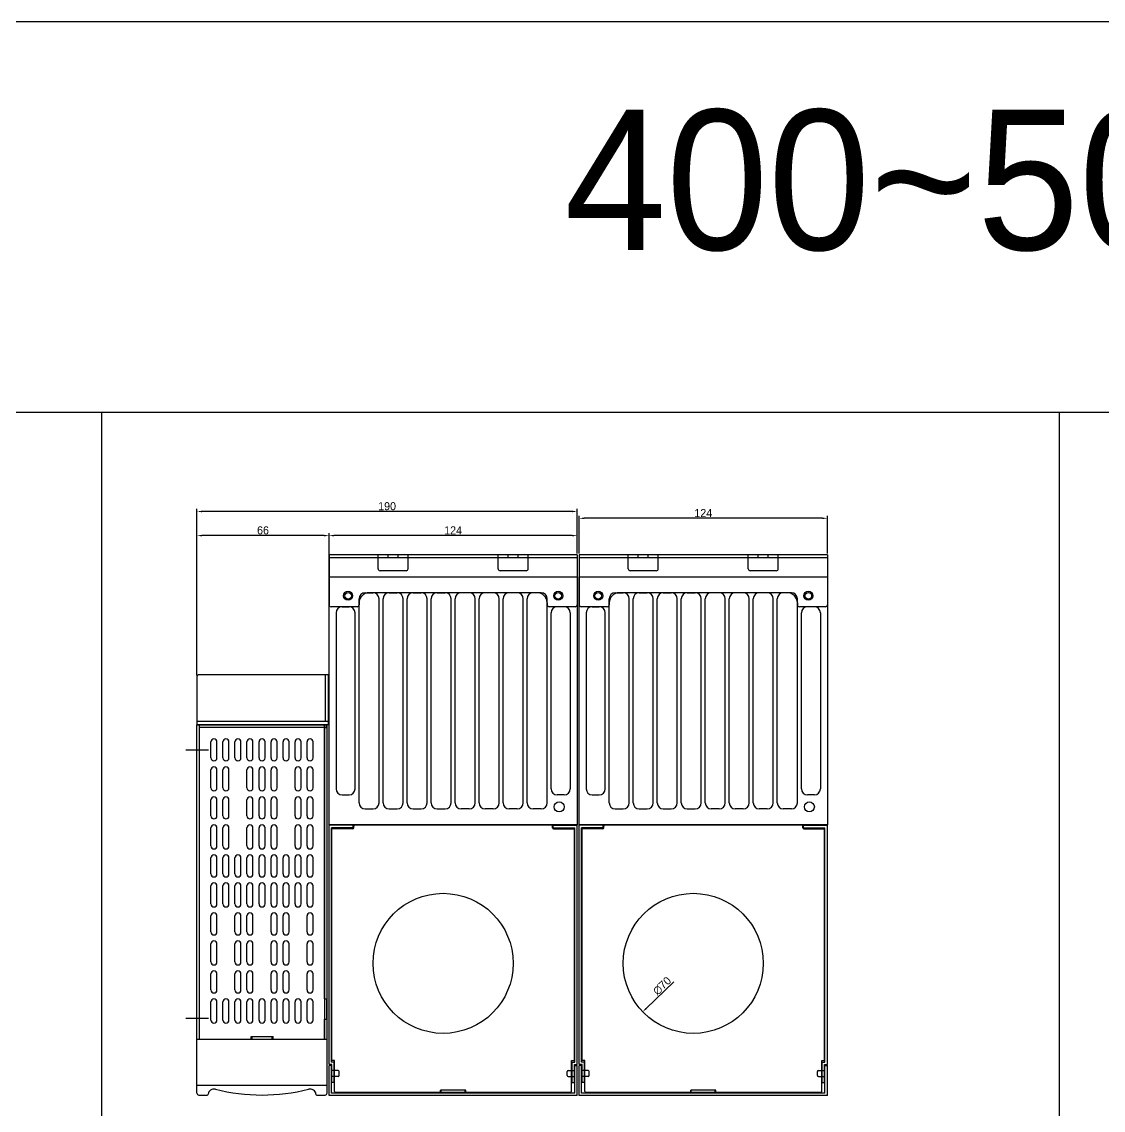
# Model space of a CAD drawing. Header units: millimetres. Extents: x 18670 to 20876, y -1616 to -172.
# Drawn here: x 19244 to 19784, y -716 to -172 of the extents above; entities that cross this region are included whole.
import ezdxf

# ---------------------------------------------------------------- set-up
doc = ezdxf.new("R2010")
doc.units = ezdxf.units.MM
for name, color, linetype in [('CASE', 7, 'Continuous'), ('CASE BRACKET', 7, 'Continuous'), ('CASE COVER', 7, 'Continuous'), ('PCB BASE', 7, 'Continuous'), ('PCB BODY', 7, 'Continuous'), ('방열판', 7, 'Continuous')]:
    doc.layers.add(name, color=color, linetype=linetype)
doc.dimstyles.new('ISO-25', dxfattribs={"dimtxt": 4, "dimasz": 2.5, "dimexe": 1.25, "dimexo": 0.625, "dimtad": 1, "dimtxsty": 'Standard', "dimcen": 2.5, "dimclrd": 6, "dimclre": 6, "dimclrt": 1, "dimadec": 0, "dimazin": 0, "dimtfac": 1, "dimtmove": 0, "dimatfit": 3, "dimfxl": 1, "dimarcsym": 0})
doc.dimstyles.get("Standard").update_dxf_attribs({"dimtxt": 4, "dimasz": 2, "dimexe": 0.4, "dimexo": 0.9, "dimgap": 0.9, "dimtad": 1, "dimdsep": 46, "dimtxsty": 'Standard', "dimcen": 0.09, "dimclrd": 6, "dimclre": 6, "dimclrt": 4, "dimadec": 0, "dimazin": 2, "dimtfac": 1, "dimtofl": 0, "dimtmove": 0, "dimatfit": 3, "dimfxl": 1, "dimtolj": 1, "dimtzin": 0, "dimarcsym": 0})

# ---------------------------------------------------------------- blocks, each defined once
blk = doc.blocks.new('*D802')
at = {"color": 6, "lineweight": -2, "transparency": 16777216}
for p, q in [((19331.17, -499.07), (19331.17, -415.83)), ((19518.67, -417.08), (19333.67, -417.08)), ((19521.17, -438.07), (19521.17, -415.83))]:
    blk.add_line(p, q, dxfattribs=at)
at = {"color": 6, "transparency": 16777216}
for points in [[(19333.67, -416.67), (19333.67, -417.5), (19331.17, -417.08)], [(19518.67, -416.67), (19518.67, -417.5), (19521.17, -417.08)]]:
    blk.add_solid(points, dxfattribs=at)
at = {"layer": 'Defpoints', "color": 0, "transparency": 16777216}
for p in [(19331.17, -417.08), (19521.17, -438.7), (19331.17, -499.7)]:
    blk.add_point(p, dxfattribs=at)
at = {"color": 1, "transparency": 16777216, "insert": (19426.17, -414.46), "char_height": 4, "attachment_point": 5}
blk.add_mtext('190', dxfattribs=at)
blk = doc.blocks.new('*D803')
at = {"color": 6, "lineweight": -2, "transparency": 16777216}
for p, q in [((19397.17, -453.47), (19397.17, -427.89)), ((19518.67, -429.14), (19399.67, -429.14)), ((19521.17, -438.07), (19521.17, -427.89))]:
    blk.add_line(p, q, dxfattribs=at)
at = {"color": 6, "transparency": 16777216}
for points in [[(19399.67, -428.73), (19399.67, -429.56), (19397.17, -429.14)], [(19518.67, -428.73), (19518.67, -429.56), (19521.17, -429.14)]]:
    blk.add_solid(points, dxfattribs=at)
at = {"layer": 'Defpoints', "color": 0, "transparency": 16777216}
for p in [(19397.17, -429.14), (19521.17, -438.7), (19397.17, -454.1)]:
    blk.add_point(p, dxfattribs=at)
at = {"color": 1, "transparency": 16777216, "insert": (19459.17, -426.52), "char_height": 4, "attachment_point": 5}
blk.add_mtext('124', dxfattribs=at)
blk = doc.blocks.new('*D807')
at = {"color": 6, "lineweight": -2, "transparency": 16777216}
for p, q in [((19331.17, -499.07), (19331.17, -427.89)), ((19394.67, -429.14), (19333.67, -429.14)), ((19397.17, -438.07), (19397.17, -427.89))]:
    blk.add_line(p, q, dxfattribs=at)
at = {"color": 6, "transparency": 16777216}
for points in [[(19333.67, -428.73), (19333.67, -429.56), (19331.17, -429.14)], [(19394.67, -428.73), (19394.67, -429.56), (19397.17, -429.14)]]:
    blk.add_solid(points, dxfattribs=at)
at = {"layer": 'Defpoints', "color": 0, "transparency": 16777216}
for p in [(19331.17, -429.14), (19397.17, -438.7), (19331.17, -499.7)]:
    blk.add_point(p, dxfattribs=at)
at = {"color": 1, "transparency": 16777216, "insert": (19364.17, -426.52), "char_height": 4, "attachment_point": 5}
blk.add_mtext('66', dxfattribs=at)
blk = doc.blocks.new('*D809')
at = {"color": 6, "lineweight": -2, "transparency": 16777216}
for p, q in [((19522.17, -438.07), (19522.17, -419.23)), ((19643.67, -420.48), (19524.67, -420.48)), ((19646.17, -438.07), (19646.17, -419.23))]:
    blk.add_line(p, q, dxfattribs=at)
at = {"color": 6, "transparency": 16777216}
for points in [[(19524.67, -420.07), (19524.67, -420.9), (19522.17, -420.48)], [(19643.67, -420.07), (19643.67, -420.9), (19646.17, -420.48)]]:
    blk.add_solid(points, dxfattribs=at)
at = {"layer": 'Defpoints', "color": 0, "transparency": 16777216}
for p in [(19522.17, -420.48), (19522.17, -438.7), (19646.17, -438.7)]:
    blk.add_point(p, dxfattribs=at)
at = {"color": 1, "transparency": 16777216, "insert": (19584.17, -417.86), "char_height": 4, "attachment_point": 5}
blk.add_mtext('124', dxfattribs=at)
blk = doc.blocks.new('*D814')
at = {"color": 6, "lineweight": -2, "transparency": 16777216}
blk.add_line((19569.47, -652.18), (19555.69, -665.37), dxfattribs=at)
at = {"color": 6, "transparency": 16777216}
blk.add_solid([(19555.4, -665.07), (19555.98, -665.67), (19553.88, -667.09)], dxfattribs=at)
at = {"layer": 'Defpoints', "color": 0, "transparency": 16777216}
for p in [(19604.46, -618.7), (19553.88, -667.09)]:
    blk.add_point(p, dxfattribs=at)
at = {"color": 1, "transparency": 16777216, "insert": (19563.59, -654.17), "char_height": 4, "attachment_point": 5, "rotation": 43.7351}
blk.add_mtext('∅70', dxfattribs=at)

msp = doc.modelspace()

# ---------------------------------------------------------------- linework, layer by layer
for p, q in [((20876.286, -172.361), (18669.776, -172.361)), ((20876.286, -367.636), (18669.776, -367.636)), ((19283.406, -367.636), (19283.406, -1615.542)), ((19761.96, -367.636), (19761.96, -1615.542))]:
    msp.add_line(p, q)
at = {"layer": 'CASE'}
for p, q in [((19331.173, -680.699), (19331.173, -523.699)), ((19331.173, -523.699), (19396.173, -523.699)), ((19332.373, -680.699), (19332.373, -523.699)), ((19332.373, -524.899), (19396.073, -524.899)), ((19394.873, -660.699), (19394.873, -523.699)), ((19394.973, -523.699), (19394.973, -660.699)), ((19394.973, -524.999), (19396.173, -524.999)), ((19396.073, -524.899), (19396.073, -523.699)), ((19396.173, -680.699), (19396.173, -523.699)), ((19338.17, -540.2), (19338.17, -532.2)), ((19341.17, -540.2), (19341.17, -532.2)), ((19344.17, -540.2), (19344.17, -532.2)), ((19347.17, -540.2), (19347.17, -532.2)), ((19350.17, -540.2), (19350.17, -532.2)), ((19353.17, -540.2), (19353.17, -532.2)), ((19356.17, -540.2), (19356.17, -532.2)), ((19359.17, -540.2), (19359.17, -532.2)), ((19362.17, -540.2), (19362.17, -532.2)), ((19365.17, -540.2), (19365.17, -532.2)), ((19368.17, -540.2), (19368.17, -532.2)), ((19371.17, -540.2), (19371.17, -532.2)), ((19374.17, -540.2), (19374.17, -532.2)), ((19377.17, -540.2), (19377.17, -532.2)), ((19380.17, -540.2), (19380.17, -532.2)), ((19383.17, -540.2), (19383.17, -532.2)), ((19386.17, -540.2), (19386.17, -532.2)), ((19389.17, -540.2), (19389.17, -532.2)), ((19325.667, -536.199), (19336.92, -536.199)), ((19338.17, -555.2), (19338.17, -546.2)), ((19341.17, -555.2), (19341.17, -546.2)), ((19344.17, -555.2), (19344.17, -546.2)), ((19347.17, -555.2), (19347.17, -546.2)), ((19356.17, -555.2), (19356.17, -546.2)), ((19359.17, -555.2), (19359.17, -546.2)), ((19362.17, -555.2), (19362.17, -546.2)), ((19365.17, -555.2), (19365.17, -546.2)), ((19368.17, -555.2), (19368.17, -546.2)), ((19371.17, -555.2), (19371.17, -546.2)), ((19380.17, -555.2), (19380.17, -546.2)), ((19383.17, -555.2), (19383.17, -546.2)), ((19386.17, -555.2), (19386.17, -546.2)), ((19389.17, -555.2), (19389.17, -546.2)), ((19338.17, -569.2), (19338.17, -561.2)), ((19341.17, -569.2), (19341.17, -561.2)), ((19344.17, -569.2), (19344.17, -561.2)), ((19347.17, -569.2), (19347.17, -561.2)), ((19356.17, -569.2), (19356.17, -561.2)), ((19359.17, -569.2), (19359.17, -561.2)), ((19362.17, -569.2), (19362.17, -561.2)), ((19365.17, -569.2), (19365.17, -561.2)), ((19368.17, -569.2), (19368.17, -561.2)), ((19371.17, -569.2), (19371.17, -561.2)), ((19380.17, -569.2), (19380.17, -561.2)), ((19383.17, -569.2), (19383.17, -561.2)), ((19386.17, -569.2), (19386.17, -561.2)), ((19389.17, -569.2), (19389.17, -561.2)), ((19338.17, -584.2), (19338.17, -575.2)), ((19341.17, -584.2), (19341.17, -575.2)), ((19344.17, -584.2), (19344.17, -575.2)), ((19347.17, -584.2), (19347.17, -575.2)), ((19356.17, -584.2), (19356.17, -575.2)), ((19359.17, -584.2), (19359.17, -575.2)), ((19362.17, -584.2), (19362.17, -575.2)), ((19365.17, -584.2), (19365.17, -575.2)), ((19368.17, -584.2), (19368.17, -575.2)), ((19371.17, -584.2), (19371.17, -575.2)), ((19380.17, -584.2), (19380.17, -575.2)), ((19383.17, -584.2), (19383.17, -575.2)), ((19386.17, -584.2), (19386.17, -575.2)), ((19389.17, -584.2), (19389.17, -575.2)), ((19409.173, -573.899), (19397.173, -573.899)), ((19397.173, -693.399), (19397.173, -573.899)), ((19409.173, -575.099), (19398.373, -575.099)), ((19398.373, -692.199), (19398.373, -575.099)), ((19408.973, -575.599), (19398.573, -575.599)), ((19398.573, -691.399), (19398.573, -575.599)), ((19409.173, -575.099), (19409.173, -573.899)), ((19409.473, -575.099), (19409.473, -574.399)), ((19508.373, -573.899), (19409.973, -573.899)), ((19508.873, -575.099), (19508.873, -574.399)), ((19509.173, -573.899), (19521.173, -573.899)), ((19509.173, -575.099), (19509.173, -573.899)), ((19509.173, -575.099), (19519.973, -575.099)), ((19509.373, -575.599), (19519.773, -575.599)), ((19519.773, -691.399), (19519.773, -575.599)), ((19519.973, -692.199), (19519.973, -575.099)), ((19521.173, -693.399), (19521.173, -573.899)), ((19534.173, -573.899), (19522.173, -573.899)), ((19522.173, -693.399), (19522.173, -573.899)), ((19534.173, -575.099), (19523.373, -575.099)), ((19523.373, -692.199), (19523.373, -575.099)), ((19533.973, -575.599), (19523.573, -575.599)), ((19523.573, -691.399), (19523.573, -575.599)), ((19534.173, -575.099), (19534.173, -573.899)), ((19534.473, -575.099), (19534.473, -574.399)), ((19633.373, -573.899), (19534.973, -573.899)), ((19633.873, -575.099), (19633.873, -574.399)), ((19634.173, -573.899), (19646.173, -573.899)), ((19634.173, -575.099), (19634.173, -573.899)), ((19634.173, -575.099), (19644.973, -575.099)), ((19634.373, -575.599), (19644.773, -575.599)), ((19644.773, -691.399), (19644.773, -575.599)), ((19644.973, -692.199), (19644.973, -575.099)), ((19646.173, -693.399), (19646.173, -573.899)), ((19338.17, -598.2), (19338.17, -590.2)), ((19341.17, -598.2), (19341.17, -590.2)), ((19344.17, -598.2), (19344.17, -590.2)), ((19347.17, -598.2), (19347.17, -590.2)), ((19350.17, -598.2), (19350.17, -590.2)), ((19353.17, -598.2), (19353.17, -590.2)), ((19356.17, -598.2), (19356.17, -590.2)), ((19359.17, -598.2), (19359.17, -590.2)), ((19362.17, -598.2), (19362.17, -590.2)), ((19365.17, -598.2), (19365.17, -590.2)), ((19368.17, -598.2), (19368.17, -590.2)), ((19371.17, -598.2), (19371.17, -590.2)), ((19374.17, -598.2), (19374.17, -590.2)), ((19377.17, -598.2), (19377.17, -590.2)), ((19380.17, -598.2), (19380.17, -590.2)), ((19383.17, -598.2), (19383.17, -590.2)), ((19386.17, -598.2), (19386.17, -590.2)), ((19389.17, -598.2), (19389.17, -590.2)), ((19338.17, -613.2), (19338.17, -604.2)), ((19341.17, -613.2), (19341.17, -604.2)), ((19344.17, -613.2), (19344.17, -604.2)), ((19347.17, -613.2), (19347.17, -604.2)), ((19350.17, -613.2), (19350.17, -604.2)), ((19353.17, -613.2), (19353.17, -604.2)), ((19356.17, -613.2), (19356.17, -604.2)), ((19359.17, -613.2), (19359.17, -604.2)), ((19362.17, -613.2), (19362.17, -604.2)), ((19365.17, -613.2), (19365.17, -604.2)), ((19368.17, -613.2), (19368.17, -604.2)), ((19371.17, -613.2), (19371.17, -604.2)), ((19374.17, -613.2), (19374.17, -604.2)), ((19377.17, -613.2), (19377.17, -604.2)), ((19380.17, -613.2), (19380.17, -604.2)), ((19383.17, -613.2), (19383.17, -604.2)), ((19386.17, -613.2), (19386.17, -604.2)), ((19389.17, -613.2), (19389.17, -604.2)), ((19338.17, -627.2), (19338.17, -619.2)), ((19341.17, -627.2), (19341.17, -619.2)), ((19350.17, -627.2), (19350.17, -619.2)), ((19353.17, -627.2), (19353.17, -619.2)), ((19356.17, -627.2), (19356.17, -619.2)), ((19359.17, -627.2), (19359.17, -619.2)), ((19368.17, -627.2), (19368.17, -619.2)), ((19371.17, -627.2), (19371.17, -619.2)), ((19374.17, -627.2), (19374.17, -619.2)), ((19377.17, -627.2), (19377.17, -619.2)), ((19386.17, -627.2), (19386.17, -619.2)), ((19389.17, -627.2), (19389.17, -619.2)), ((19338.17, -642.2), (19338.17, -633.2)), ((19341.17, -642.2), (19341.17, -633.2)), ((19350.17, -642.2), (19350.17, -633.2)), ((19353.17, -642.2), (19353.17, -633.2)), ((19356.17, -642.2), (19356.17, -633.2)), ((19359.17, -642.2), (19359.17, -633.2)), ((19368.17, -642.2), (19368.17, -633.2)), ((19371.17, -642.2), (19371.17, -633.2)), ((19374.17, -642.2), (19374.17, -633.2)), ((19377.17, -642.2), (19377.17, -633.2)), ((19386.17, -642.2), (19386.17, -633.2)), ((19389.17, -642.2), (19389.17, -633.2)), ((19338.17, -656.2), (19338.17, -648.2)), ((19341.17, -656.2), (19341.17, -648.2)), ((19350.17, -656.2), (19350.17, -648.2)), ((19353.17, -656.2), (19353.17, -648.2)), ((19356.17, -656.2), (19356.17, -648.2)), ((19359.17, -656.2), (19359.17, -648.2)), ((19368.17, -656.2), (19368.17, -648.2)), ((19371.17, -656.2), (19371.17, -648.2)), ((19374.17, -656.2), (19374.17, -648.2)), ((19377.17, -656.2), (19377.17, -648.2)), ((19386.17, -656.2), (19386.17, -648.2)), ((19389.17, -656.2), (19389.17, -648.2)), ((19338.17, -671.2), (19338.17, -662.2)), ((19341.17, -671.2), (19341.17, -662.2)), ((19344.17, -671.2), (19344.17, -662.2)), ((19347.17, -671.2), (19347.17, -662.2)), ((19350.17, -671.2), (19350.17, -662.2)), ((19353.17, -671.2), (19353.17, -662.2)), ((19356.17, -671.2), (19356.17, -662.2)), ((19359.17, -671.2), (19359.17, -662.2)), ((19362.17, -671.2), (19362.17, -662.2)), ((19365.17, -671.2), (19365.17, -662.2)), ((19368.17, -671.2), (19368.17, -662.2)), ((19371.17, -671.2), (19371.17, -662.2)), ((19374.17, -671.2), (19374.17, -662.2)), ((19377.17, -671.2), (19377.17, -662.2)), ((19380.17, -671.2), (19380.17, -662.2)), ((19383.17, -671.2), (19383.17, -662.2)), ((19386.17, -671.2), (19386.17, -662.2)), ((19389.17, -671.2), (19389.17, -662.2)), ((19394.873, -660.699), (19396.073, -660.699)), ((19394.973, -660.599), (19396.173, -660.599)), ((19394.973, -660.699), (19394.973, -670.699)), ((19396.073, -670.699), (19396.073, -660.699)), ((19325.667, -670.199), (19336.92, -670.199)), ((19394.873, -670.699), (19396.073, -670.699)), ((19394.873, -680.699), (19394.873, -670.699)), ((19394.973, -670.699), (19394.973, -680.699)), ((19394.973, -670.799), (19396.173, -670.799)), ((19358.173, -679.499), (19369.173, -679.499)), ((19358.173, -680.699), (19358.173, -679.499)), ((19358.673, -680.699), (19358.673, -679.499)), ((19368.673, -680.699), (19368.673, -679.499)), ((19369.173, -680.699), (19369.173, -679.499)), ((19331.173, -680.699), (19358.173, -680.699)), ((19331.173, -680.699), (19358.173, -680.699)), ((19358.673, -680.699), (19368.673, -680.699)), ((19369.173, -680.699), (19396.173, -680.699)), ((19369.173, -680.699), (19396.173, -680.699)), ((19398.573, -693.399), (19397.173, -693.399)), ((19399.773, -692.199), (19398.373, -692.199)), ((19399.973, -691.399), (19398.573, -691.399)), ((19398.573, -702.399), (19398.573, -693.399)), ((19399.773, -702.399), (19399.773, -692.199)), ((19399.973, -706.899), (19399.973, -691.399)), ((19518.373, -706.899), (19518.373, -691.399)), ((19518.373, -691.399), (19519.773, -691.399)), ((19518.573, -702.399), (19518.573, -692.199)), ((19518.573, -692.199), (19519.973, -692.199)), ((19519.773, -702.399), (19519.773, -693.399)), ((19519.773, -693.399), (19521.173, -693.399)), ((19523.573, -693.399), (19522.173, -693.399)), ((19524.773, -692.199), (19523.373, -692.199)), ((19524.973, -691.399), (19523.573, -691.399)), ((19523.573, -702.399), (19523.573, -693.399)), ((19524.773, -702.399), (19524.773, -692.199)), ((19524.973, -706.899), (19524.973, -691.399)), ((19643.373, -706.899), (19643.373, -691.399)), ((19643.373, -691.399), (19644.773, -691.399)), ((19643.573, -702.399), (19643.573, -692.199)), ((19643.573, -692.199), (19644.973, -692.199)), ((19644.773, -702.399), (19644.773, -693.399)), ((19644.773, -693.399), (19646.173, -693.399)), ((19399.773, -702.399), (19398.573, -702.399)), ((19465.473, -706.199), (19452.873, -706.199)), ((19452.873, -707.399), (19452.873, -706.199)), ((19453.173, -707.399), (19453.173, -706.199)), ((19465.173, -707.399), (19465.173, -706.199)), ((19465.473, -707.399), (19465.473, -706.199)), ((19518.573, -702.399), (19519.773, -702.399)), ((19524.773, -702.399), (19523.573, -702.399)), ((19590.473, -706.199), (19577.873, -706.199)), ((19577.873, -707.399), (19577.873, -706.199)), ((19578.173, -707.399), (19578.173, -706.199)), ((19590.173, -707.399), (19590.173, -706.199)), ((19590.473, -707.399), (19590.473, -706.199)), ((19643.573, -702.399), (19644.773, -702.399)), ((19452.873, -707.399), (19400.473, -707.399)), ((19465.173, -707.399), (19453.173, -707.399)), ((19517.873, -707.399), (19465.473, -707.399)), ((19577.873, -707.399), (19525.473, -707.399)), ((19590.173, -707.399), (19578.173, -707.399)), ((19642.873, -707.399), (19590.473, -707.399))]:
    msp.add_line(p, q, dxfattribs=at)
for centre in [(19454.173, -642.899), (19579.173, -642.899)]:
    msp.add_circle(centre, 35, dxfattribs=at)
for centre, radius, start, end in [((19339.67, -532.2), 1.5, 0, 180), ((19345.67, -532.2), 1.5, 0, 180), ((19351.67, -532.2), 1.5, 0, 180), ((19357.67, -532.2), 1.5, 0, 180), ((19363.67, -532.2), 1.5, 0, 180), ((19369.67, -532.2), 1.5, 0, 180), ((19375.67, -532.2), 1.5, 0, 180), ((19381.67, -532.2), 1.5, 0, 180), ((19387.67, -532.2), 1.5, 0, 180), ((19339.67, -540.2), 1.5, 180, 0), ((19345.67, -540.2), 1.5, 180, 0), ((19351.67, -540.2), 1.5, 180, 0), ((19357.67, -540.2), 1.5, 180, 0), ((19363.67, -540.2), 1.5, 180, 0), ((19369.67, -540.2), 1.5, 180, 0), ((19375.67, -540.2), 1.5, 180, 0), ((19381.67, -540.2), 1.5, 180, 0), ((19387.67, -540.2), 1.5, 180, 0), ((19339.67, -546.2), 1.5, 0, 180), ((19345.67, -546.2), 1.5, 0, 180), ((19357.67, -546.2), 1.5, 0, 180), ((19363.67, -546.2), 1.5, 0, 180), ((19369.67, -546.2), 1.5, 0, 180), ((19381.67, -546.2), 1.5, 0, 180), ((19387.67, -546.2), 1.5, 0, 180), ((19339.67, -555.2), 1.5, 180, 0), ((19339.67, -561.2), 1.5, 0, 180), ((19345.67, -555.2), 1.5, 180, 0), ((19345.67, -561.2), 1.5, 0, 180), ((19357.67, -555.2), 1.5, 180, 0), ((19357.67, -561.2), 1.5, 0, 180), ((19363.67, -555.2), 1.5, 180, 0), ((19363.67, -561.2), 1.5, 0, 180), ((19369.67, -555.2), 1.5, 180, 0), ((19369.67, -561.2), 1.5, 0, 180), ((19381.67, -555.2), 1.5, 180, 0), ((19381.67, -561.2), 1.5, 0, 180), ((19387.67, -555.2), 1.5, 180, 0), ((19387.67, -561.2), 1.5, 0, 180), ((19339.67, -569.2), 1.5, 180, 0), ((19345.67, -569.2), 1.5, 180, 0), ((19357.67, -569.2), 1.5, 180, 0), ((19363.67, -569.2), 1.5, 180, 0), ((19369.67, -569.2), 1.5, 180, 0), ((19381.67, -569.2), 1.5, 180, 0), ((19387.67, -569.2), 1.5, 180, 0), ((19339.67, -575.2), 1.5, 0, 180), ((19345.67, -575.2), 1.5, 0, 180), ((19357.67, -575.2), 1.5, 0, 180), ((19363.67, -575.2), 1.5, 0, 180), ((19369.67, -575.2), 1.5, 0, 180), ((19381.67, -575.2), 1.5, 0, 180), ((19387.67, -575.2), 1.5, 0, 180), ((19408.973, -575.099), 0.5, 270, 0), ((19409.973, -574.399), 0.5, 90, 180), ((19508.373, -574.399), 0.5, 0, 90), ((19509.373, -575.099), 0.5, 180, 270), ((19533.973, -575.099), 0.5, 270, 0), ((19534.973, -574.399), 0.5, 90, 180), ((19633.373, -574.399), 0.5, 0, 90), ((19634.373, -575.099), 0.5, 180, 270), ((19339.67, -584.2), 1.5, 180, 0), ((19345.67, -584.2), 1.5, 180, 0), ((19357.67, -584.2), 1.5, 180, 0), ((19363.67, -584.2), 1.5, 180, 0), ((19369.67, -584.2), 1.5, 180, 0), ((19381.67, -584.2), 1.5, 180, 0), ((19387.67, -584.2), 1.5, 180, 0), ((19339.67, -590.2), 1.5, 0, 180), ((19345.67, -590.2), 1.5, 0, 180), ((19351.67, -590.2), 1.5, 0, 180), ((19357.67, -590.2), 1.5, 0, 180), ((19363.67, -590.2), 1.5, 0, 180), ((19369.67, -590.2), 1.5, 0, 180), ((19375.67, -590.2), 1.5, 0, 180), ((19381.67, -590.2), 1.5, 0, 180), ((19387.67, -590.2), 1.5, 0, 180), ((19339.67, -598.2), 1.5, 180, 0), ((19345.67, -598.2), 1.5, 180, 0), ((19351.67, -598.2), 1.5, 180, 0), ((19357.67, -598.2), 1.5, 180, 0), ((19363.67, -598.2), 1.5, 180, 0), ((19369.67, -598.2), 1.5, 180, 0), ((19375.67, -598.2), 1.5, 180, 0), ((19381.67, -598.2), 1.5, 180, 0), ((19387.67, -598.2), 1.5, 180, 0), ((19339.67, -604.2), 1.5, 0, 180), ((19345.67, -604.2), 1.5, 0, 180), ((19351.67, -604.2), 1.5, 0, 180), ((19357.67, -604.2), 1.5, 0, 180), ((19363.67, -604.2), 1.5, 0, 180), ((19369.67, -604.2), 1.5, 0, 180), ((19375.67, -604.2), 1.5, 0, 180), ((19381.67, -604.2), 1.5, 0, 180), ((19387.67, -604.2), 1.5, 0, 180), ((19339.67, -613.2), 1.5, 180, 0), ((19345.67, -613.2), 1.5, 180, 0), ((19351.67, -613.2), 1.5, 180, 0), ((19357.67, -613.2), 1.5, 180, 0), ((19363.67, -613.2), 1.5, 180, 0), ((19369.67, -613.2), 1.5, 180, 0), ((19375.67, -613.2), 1.5, 180, 0), ((19381.67, -613.2), 1.5, 180, 0), ((19387.67, -613.2), 1.5, 180, 0), ((19339.67, -619.2), 1.5, 0, 180), ((19351.67, -619.2), 1.5, 0, 180), ((19357.67, -619.2), 1.5, 0, 180), ((19369.67, -619.2), 1.5, 0, 180), ((19375.67, -619.2), 1.5, 0, 180), ((19387.67, -619.2), 1.5, 0, 180), ((19339.67, -627.2), 1.5, 180, 0), ((19351.67, -627.2), 1.5, 180, 0), ((19357.67, -627.2), 1.5, 180, 0), ((19369.67, -627.2), 1.5, 180, 0), ((19375.67, -627.2), 1.5, 180, 0), ((19387.67, -627.2), 1.5, 180, 0), ((19339.67, -633.2), 1.5, 0, 180), ((19351.67, -633.2), 1.5, 0, 180), ((19357.67, -633.2), 1.5, 0, 180), ((19369.67, -633.2), 1.5, 0, 180), ((19375.67, -633.2), 1.5, 0, 180), ((19387.67, -633.2), 1.5, 0, 180), ((19339.67, -642.2), 1.5, 180, 0), ((19339.67, -648.2), 1.5, 0, 180), ((19351.67, -642.2), 1.5, 180, 0), ((19351.67, -648.2), 1.5, 0, 180), ((19357.67, -642.2), 1.5, 180, 0), ((19357.67, -648.2), 1.5, 0, 180), ((19369.67, -642.2), 1.5, 180, 0), ((19369.67, -648.2), 1.5, 0, 180), ((19375.67, -642.2), 1.5, 180, 0), ((19375.67, -648.2), 1.5, 0, 180), ((19387.67, -642.2), 1.5, 180, 0), ((19387.67, -648.2), 1.5, 0, 180), ((19339.67, -656.2), 1.5, 180, 0), ((19351.67, -656.2), 1.5, 180, 0), ((19357.67, -656.2), 1.5, 180, 0), ((19369.67, -656.2), 1.5, 180, 0), ((19375.67, -656.2), 1.5, 180, 0), ((19387.67, -656.2), 1.5, 180, 0), ((19339.67, -662.2), 1.5, 0, 180), ((19345.67, -662.2), 1.5, 0, 180), ((19351.67, -662.2), 1.5, 0, 180), ((19357.67, -662.2), 1.5, 0, 180), ((19363.67, -662.2), 1.5, 0, 180), ((19369.67, -662.2), 1.5, 0, 180), ((19375.67, -662.2), 1.5, 0, 180), ((19381.67, -662.2), 1.5, 0, 180), ((19387.67, -662.2), 1.5, 0, 180), ((19339.67, -671.2), 1.5, 180, 0), ((19345.67, -671.2), 1.5, 180, 0), ((19351.67, -671.2), 1.5, 180, 0), ((19357.67, -671.2), 1.5, 180, 0), ((19363.67, -671.2), 1.5, 180, 0), ((19369.67, -671.2), 1.5, 180, 0), ((19375.67, -671.2), 1.5, 180, 0), ((19381.67, -671.2), 1.5, 180, 0), ((19387.67, -671.2), 1.5, 180, 0), ((19400.473, -706.899), 0.5, 180, 270), ((19517.873, -706.899), 0.5, 270, 0), ((19525.473, -706.899), 0.5, 180, 270), ((19642.873, -706.899), 0.5, 270, 0)]:
    msp.add_arc(centre, radius, start, end, dxfattribs=at)
at = {"layer": 'CASE BRACKET', "color": 2}
for p, q in [((19521.173, -438.699), (19397.173, -438.699)), ((19397.173, -438.699), (19397.173, -463.699)), ((19521.173, -440.299), (19397.173, -440.299)), ((19421.673, -440.299), (19421.673, -438.699)), ((19421.673, -445.699), (19421.673, -440.299)), ((19426.673, -440.299), (19426.673, -438.699)), ((19431.673, -440.299), (19431.673, -438.699)), ((19436.673, -440.299), (19436.673, -438.699)), ((19436.673, -445.699), (19436.673, -440.299)), ((19481.673, -440.299), (19481.673, -438.699)), ((19481.673, -445.699), (19481.673, -440.299)), ((19486.673, -440.299), (19486.673, -438.699)), ((19491.673, -440.299), (19491.673, -438.699)), ((19496.673, -440.299), (19496.673, -438.699)), ((19496.673, -445.699), (19496.673, -440.299)), ((19521.173, -438.699), (19521.173, -463.699)), ((19646.173, -438.699), (19522.173, -438.699)), ((19522.173, -438.699), (19522.173, -463.699)), ((19646.173, -440.299), (19522.173, -440.299)), ((19546.673, -440.299), (19546.673, -438.699)), ((19546.673, -445.699), (19546.673, -440.299)), ((19551.673, -440.299), (19551.673, -438.699)), ((19556.673, -440.299), (19556.673, -438.699)), ((19561.673, -440.299), (19561.673, -438.699)), ((19561.673, -445.699), (19561.673, -440.299)), ((19606.673, -440.299), (19606.673, -438.699)), ((19606.673, -445.699), (19606.673, -440.299)), ((19611.673, -440.299), (19611.673, -438.699)), ((19616.673, -440.299), (19616.673, -438.699)), ((19621.673, -440.299), (19621.673, -438.699)), ((19621.673, -445.699), (19621.673, -440.299)), ((19646.173, -438.699), (19646.173, -463.699)), ((19435.673, -446.699), (19422.673, -446.699)), ((19495.673, -446.699), (19482.673, -446.699)), ((19560.673, -446.699), (19547.673, -446.699)), ((19620.673, -446.699), (19607.673, -446.699)), ((19501.173, -457.699), (19417.173, -457.699)), ((19626.173, -457.699), (19542.173, -457.699)), ((19411.173, -464.699), (19398.173, -464.699)), ((19412.173, -462.699), (19412.173, -463.699)), ((19506.173, -462.699), (19506.173, -463.699)), ((19520.173, -464.699), (19507.173, -464.699)), ((19536.173, -464.699), (19523.173, -464.699)), ((19537.173, -462.699), (19537.173, -463.699)), ((19631.173, -462.699), (19631.173, -463.699)), ((19645.173, -464.699), (19632.173, -464.699)), ((19331.173, -499.699), (19331.173, -523.699)), ((19396.973, -498.699), (19332.173, -498.699)), ((19395.373, -522.099), (19395.373, -498.699)), ((19396.973, -523.699), (19396.973, -498.699)), ((19396.973, -522.099), (19331.173, -522.099)), ((19396.973, -523.699), (19331.173, -523.699))]:
    msp.add_line(p, q, dxfattribs=at)
for centre in [(19406.673, -459.199), (19511.673, -459.199), (19531.673, -459.199), (19636.673, -459.199)]:
    msp.add_circle(centre, 2.25, dxfattribs=at)
for centre, radius, start, end in [((19422.673, -445.699), 1, 180, 270), ((19435.673, -445.699), 1, 270, 0), ((19482.673, -445.699), 1, 180, 270), ((19495.673, -445.699), 1, 270, 0), ((19547.673, -445.699), 1, 180, 270), ((19560.673, -445.699), 1, 270, 0), ((19607.673, -445.699), 1, 180, 270), ((19620.673, -445.699), 1, 270, 0), ((19417.173, -462.699), 5, 90, 180), ((19501.173, -462.699), 5, 0, 90), ((19542.173, -462.699), 5, 90, 180), ((19626.173, -462.699), 5, 0, 90), ((19398.173, -463.699), 1, 180, 270), ((19411.173, -463.699), 1, 270, 0), ((19507.173, -463.699), 1, 180, 270), ((19520.173, -463.699), 1, 270, 0), ((19523.173, -463.699), 1, 180, 270), ((19536.173, -463.699), 1, 270, 0), ((19632.173, -463.699), 1, 180, 270), ((19645.173, -463.699), 1, 270, 0), ((19332.173, -499.699), 1, 90, 180)]:
    msp.add_arc(centre, radius, start, end, dxfattribs=at)
at = {"layer": 'CASE COVER'}
for p, q in [((19397.173, -708.898), (19397.173, -693.898)), ((19398.373, -693.898), (19397.173, -693.898)), ((19398.373, -707.698), (19398.373, -693.898)), ((19519.973, -707.698), (19519.973, -693.898)), ((19519.973, -693.898), (19521.173, -693.898)), ((19521.173, -708.898), (19521.173, -693.898)), ((19522.173, -708.898), (19522.173, -693.898)), ((19523.373, -693.898), (19522.173, -693.898)), ((19523.373, -707.698), (19523.373, -693.898)), ((19644.973, -707.698), (19644.973, -693.898)), ((19644.973, -693.898), (19646.173, -693.898)), ((19646.173, -708.898), (19646.173, -693.898)), ((19401.673, -696.398), (19398.373, -696.398)), ((19401.673, -699.398), (19398.373, -699.398)), ((19402.173, -698.898), (19402.173, -696.898)), ((19516.173, -698.898), (19516.173, -696.898)), ((19516.673, -696.398), (19519.973, -696.398)), ((19516.673, -699.398), (19519.973, -699.398)), ((19526.673, -696.398), (19523.373, -696.398)), ((19526.673, -699.398), (19523.373, -699.398)), ((19527.173, -698.898), (19527.173, -696.898)), ((19641.173, -698.898), (19641.173, -696.898)), ((19641.673, -696.398), (19644.973, -696.398)), ((19641.673, -699.398), (19644.973, -699.398)), ((19521.173, -708.898), (19397.173, -708.898)), ((19519.973, -707.698), (19398.373, -707.698)), ((19646.173, -708.898), (19522.173, -708.898)), ((19644.973, -707.698), (19523.373, -707.698))]:
    msp.add_line(p, q, dxfattribs=at)
for centre, start, end in [((19401.673, -696.898), 0, 90), ((19401.673, -698.898), 270, 0), ((19516.673, -696.898), 90, 180), ((19516.673, -698.898), 180, 270), ((19526.673, -696.898), 0, 90), ((19526.673, -698.898), 270, 0), ((19641.673, -696.898), 90, 180), ((19641.673, -698.898), 180, 270)]:
    msp.add_arc(centre, 0.5, start, end, dxfattribs=at)
at = {"layer": 'PCB BASE'}
for p, q in [((19331.173, -703.699), (19331.173, -680.699)), ((19331.173, -680.699), (19396.173, -680.699)), ((19396.173, -703.699), (19396.173, -680.699)), ((19331.173, -703.699), (19396.173, -703.699))]:
    msp.add_line(p, q, dxfattribs=at)
at = {"layer": 'PCB BODY'}
for p, q in [((19331.173, -703.699), (19396.173, -703.699)), ((19331.173, -707.697), (19331.173, -703.699)), ((19396.173, -707.697), (19396.173, -703.699)), ((19332.173, -708.697), (19336.209, -708.697)), ((19391.137, -708.697), (19395.173, -708.697))]:
    msp.add_line(p, q, dxfattribs=at)
for centre, radius, start, end in [((19339.673, -708.697), 3, 75.8242, 171.78679), ((19363.673, -613.682), 95, 255.8242, 284.1758), ((19387.673, -708.697), 3, 8.21321, 104.1758), ((19332.173, -707.697), 1, 180, 270), ((19336.209, -708.197), 0.5, 270, 351.78679), ((19391.137, -708.197), 0.5, 188.21321, 270), ((19395.173, -707.697), 1, 270, 0)]:
    msp.add_arc(centre, radius, start, end, dxfattribs=at)
at = {"layer": '방열판', "ltscale": 10}
for p, q in [((19397.173, -573.699), (19397.173, -449.699)), ((19397.173, -449.699), (19521.173, -449.699)), ((19521.173, -449.699), (19521.173, -573.699)), ((19522.173, -573.699), (19522.173, -449.699)), ((19522.173, -449.699), (19646.173, -449.699)), ((19646.173, -449.699), (19646.173, -573.699)), ((19412.173, -562.699), (19412.173, -460.699)), ((19415.173, -457.699), (19419.173, -457.699)), ((19422.173, -562.699), (19422.173, -460.699)), ((19424.173, -562.699), (19424.173, -460.699)), ((19427.173, -457.699), (19431.173, -457.699)), ((19434.173, -562.699), (19434.173, -460.699)), ((19436.173, -562.699), (19436.173, -460.699)), ((19439.173, -457.699), (19443.173, -457.699)), ((19446.173, -562.699), (19446.173, -460.699)), ((19448.173, -562.699), (19448.173, -460.699)), ((19451.173, -457.699), (19455.173, -457.699)), ((19458.173, -562.699), (19458.173, -460.699)), ((19460.173, -562.699), (19460.173, -460.699)), ((19467.173, -457.699), (19463.173, -457.699)), ((19470.173, -562.699), (19470.173, -460.699)), ((19472.173, -562.699), (19472.173, -460.699)), ((19479.173, -457.699), (19475.173, -457.699)), ((19482.173, -562.699), (19482.173, -460.699)), ((19484.173, -562.699), (19484.173, -460.699)), ((19491.173, -457.699), (19487.173, -457.699)), ((19494.173, -562.699), (19494.173, -460.699)), ((19496.173, -562.699), (19496.173, -460.699)), ((19503.173, -457.699), (19499.173, -457.699)), ((19506.173, -562.699), (19506.173, -460.699)), ((19537.173, -562.699), (19537.173, -460.699)), ((19540.173, -457.699), (19544.173, -457.699)), ((19547.173, -562.699), (19547.173, -460.699)), ((19549.173, -562.699), (19549.173, -460.699)), ((19552.173, -457.699), (19556.173, -457.699)), ((19559.173, -562.699), (19559.173, -460.699)), ((19561.173, -562.699), (19561.173, -460.699)), ((19564.173, -457.699), (19568.173, -457.699)), ((19571.173, -562.699), (19571.173, -460.699)), ((19573.173, -562.699), (19573.173, -460.699)), ((19576.173, -457.699), (19580.173, -457.699)), ((19583.173, -562.699), (19583.173, -460.699)), ((19585.173, -562.699), (19585.173, -460.699)), ((19592.173, -457.699), (19588.173, -457.699)), ((19595.173, -562.699), (19595.173, -460.699)), ((19597.173, -562.699), (19597.173, -460.699)), ((19604.173, -457.699), (19600.173, -457.699)), ((19607.173, -562.699), (19607.173, -460.699)), ((19609.173, -562.699), (19609.173, -460.699)), ((19616.173, -457.699), (19612.173, -457.699)), ((19619.173, -562.699), (19619.173, -460.699)), ((19621.173, -562.699), (19621.173, -460.699)), ((19628.173, -457.699), (19624.173, -457.699)), ((19631.173, -562.699), (19631.173, -460.699)), ((19400.673, -467.699), (19400.673, -555.699)), ((19403.673, -464.699), (19407.173, -464.699)), ((19410.173, -555.699), (19410.173, -467.699)), ((19508.173, -555.699), (19508.173, -467.699)), ((19514.673, -464.699), (19511.173, -464.699)), ((19517.673, -467.699), (19517.673, -555.699)), ((19525.673, -467.699), (19525.673, -555.699)), ((19528.673, -464.699), (19532.173, -464.699)), ((19535.173, -555.699), (19535.173, -467.699)), ((19633.173, -555.699), (19633.173, -467.699)), ((19639.673, -464.699), (19636.173, -464.699)), ((19642.673, -467.699), (19642.673, -555.699)), ((19403.673, -558.699), (19407.173, -558.699)), ((19514.673, -558.699), (19511.173, -558.699)), ((19528.673, -558.699), (19532.173, -558.699)), ((19639.673, -558.699), (19636.173, -558.699)), ((19415.173, -565.699), (19419.173, -565.699)), ((19427.173, -565.699), (19431.173, -565.699)), ((19439.173, -565.699), (19443.173, -565.699)), ((19451.173, -565.699), (19455.173, -565.699)), ((19467.173, -565.699), (19463.173, -565.699)), ((19479.173, -565.699), (19475.173, -565.699)), ((19491.173, -565.699), (19487.173, -565.699)), ((19503.173, -565.699), (19499.173, -565.699)), ((19540.173, -565.699), (19544.173, -565.699)), ((19552.173, -565.699), (19556.173, -565.699)), ((19564.173, -565.699), (19568.173, -565.699)), ((19576.173, -565.699), (19580.173, -565.699)), ((19592.173, -565.699), (19588.173, -565.699)), ((19604.173, -565.699), (19600.173, -565.699)), ((19616.173, -565.699), (19612.173, -565.699)), ((19628.173, -565.699), (19624.173, -565.699)), ((19521.173, -573.699), (19397.173, -573.699)), ((19646.173, -573.699), (19522.173, -573.699))]:
    msp.add_line(p, q, dxfattribs=at)
at = {"layer": '방열판'}
for centre, radius in [((19406.673, -459.199), 1.65), ((19511.673, -459.199), 1.65), ((19531.673, -459.199), 1.65), ((19636.673, -459.199), 1.65), ((19512.173, -564.699), 2.5), ((19637.173, -564.699), 2.5)]:
    msp.add_circle(centre, radius, dxfattribs=at)
at = {"layer": '방열판', "ltscale": 10}
for centre, start, end in [((19415.173, -460.699), 90, 180), ((19419.173, -460.699), 0, 90), ((19427.173, -460.699), 90, 180), ((19431.173, -460.699), 0, 90), ((19439.173, -460.699), 90, 180), ((19443.173, -460.699), 0, 90), ((19451.173, -460.699), 90, 180), ((19455.173, -460.699), 0, 90), ((19463.173, -460.699), 90, 180), ((19467.173, -460.699), 0, 90), ((19475.173, -460.699), 90, 180), ((19479.173, -460.699), 0, 90), ((19487.173, -460.699), 90, 180), ((19491.173, -460.699), 0, 90), ((19499.173, -460.699), 90, 180), ((19503.173, -460.699), 0, 90), ((19540.173, -460.699), 90, 180), ((19544.173, -460.699), 0, 90), ((19552.173, -460.699), 90, 180), ((19556.173, -460.699), 0, 90), ((19564.173, -460.699), 90, 180), ((19568.173, -460.699), 0, 90), ((19576.173, -460.699), 90, 180), ((19580.173, -460.699), 0, 90), ((19588.173, -460.699), 90, 180), ((19592.173, -460.699), 0, 90), ((19600.173, -460.699), 90, 180), ((19604.173, -460.699), 0, 90), ((19612.173, -460.699), 90, 180), ((19616.173, -460.699), 0, 90), ((19624.173, -460.699), 90, 180), ((19628.173, -460.699), 0, 90), ((19403.673, -467.699), 90, 180), ((19407.173, -467.699), 0, 90), ((19511.173, -467.699), 90, 180), ((19514.673, -467.699), 0, 90), ((19528.673, -467.699), 90, 180), ((19532.173, -467.699), 0, 90), ((19636.173, -467.699), 90, 180), ((19639.673, -467.699), 0, 90), ((19403.673, -555.699), 180, 270), ((19407.173, -555.699), 270, 0), ((19511.173, -555.699), 180, 270), ((19514.673, -555.699), 270, 0), ((19528.673, -555.699), 180, 270), ((19532.173, -555.699), 270, 0), ((19636.173, -555.699), 180, 270), ((19639.673, -555.699), 270, 0), ((19415.173, -562.699), 180, 270), ((19419.173, -562.699), 270, 0), ((19427.173, -562.699), 180, 270), ((19431.173, -562.699), 270, 0), ((19439.173, -562.699), 180, 270), ((19443.173, -562.699), 270, 0), ((19451.173, -562.699), 180, 270), ((19455.173, -562.699), 270, 0), ((19463.173, -562.699), 180, 270), ((19467.173, -562.699), 270, 0), ((19475.173, -562.699), 180, 270), ((19479.173, -562.699), 270, 0), ((19487.173, -562.699), 180, 270), ((19491.173, -562.699), 270, 0), ((19499.173, -562.699), 180, 270), ((19503.173, -562.699), 270, 0), ((19540.173, -562.699), 180, 270), ((19544.173, -562.699), 270, 0), ((19552.173, -562.699), 180, 270), ((19556.173, -562.699), 270, 0), ((19564.173, -562.699), 180, 270), ((19568.173, -562.699), 270, 0), ((19576.173, -562.699), 180, 270), ((19580.173, -562.699), 270, 0), ((19588.173, -562.699), 180, 270), ((19592.173, -562.699), 270, 0), ((19600.173, -562.699), 180, 270), ((19604.173, -562.699), 270, 0), ((19612.173, -562.699), 180, 270), ((19616.173, -562.699), 270, 0), ((19624.173, -562.699), 180, 270), ((19628.173, -562.699), 270, 0)]:
    msp.add_arc(centre, 3, start, end, dxfattribs=at)

# ---------------------------------------------------------------- texts
at = {"ltscale": 10, "insert": (19514.75, -216.338), "char_height": 70, "width": 618.84744, "attachment_point": 1}
msp.add_mtext('{\\fGulim|b0|i0|c129|p49;400~500A}', dxfattribs=at)

# ---------------------------------------------------------------- dimensions: what is measured, and where the dimension line sits
at = {"color": 2}
for base, p1, p2, picture, middle in [((19331.173, -417.085), (19521.173, -438.699), (19331.173, -499.699), '*D802', (19426.173, -414.46)), ((19522.173, -420.483), (19646.173, -438.699), (19522.173, -438.699), '*D809', (19584.173, -417.858)), ((19397.173, -429.143), (19521.173, -438.699), (19397.173, -454.099), '*D803', (19459.173, -426.518))]:
    dim = msp.add_linear_dim(base=base, p1=p1, p2=p2, dimstyle='Standard', override={"dimasz": 2.5, "dimexe": 1.25, "dimexo": 0.625, "dimgap": 0.625, "dimdsep": 44, "dimcen": 2.5, "dimclrt": 1, "dimazin": 0, "dimtofl": 1, "dimtolj": 0, "dimtzin": 8}, dxfattribs=at)
    dim.commit()
    dim.dimension.update_dxf_attribs({"geometry": picture, "text_midpoint": middle})
dim = msp.add_linear_dim(base=(19331.173, -429.143), p1=(19397.173, -438.699), p2=(19331.173, -499.699), dimstyle='Standard', override={"dimasz": 2.5, "dimexe": 1.25, "dimexo": 0.625, "dimgap": 0.625, "dimdsep": 44, "dimcen": 2.5, "dimclrt": 1, "dimazin": 0, "dimtofl": 1, "dimtolj": 0, "dimtzin": 8})
dim.commit()
dim.dimension.update_dxf_attribs({"geometry": '*D807', "text_midpoint": (19364.173, -426.518)})
dim = msp.add_diameter_dim_2p(p1=(19604.462, -618.702), p2=(19553.884, -667.095), dimstyle='ISO-25')
dim.commit()
dim.dimension.update_dxf_attribs({"geometry": '*D814', "text_midpoint": (19565.408, -656.069), "dimtype": 163})

doc.saveas('drawing.dxf')
